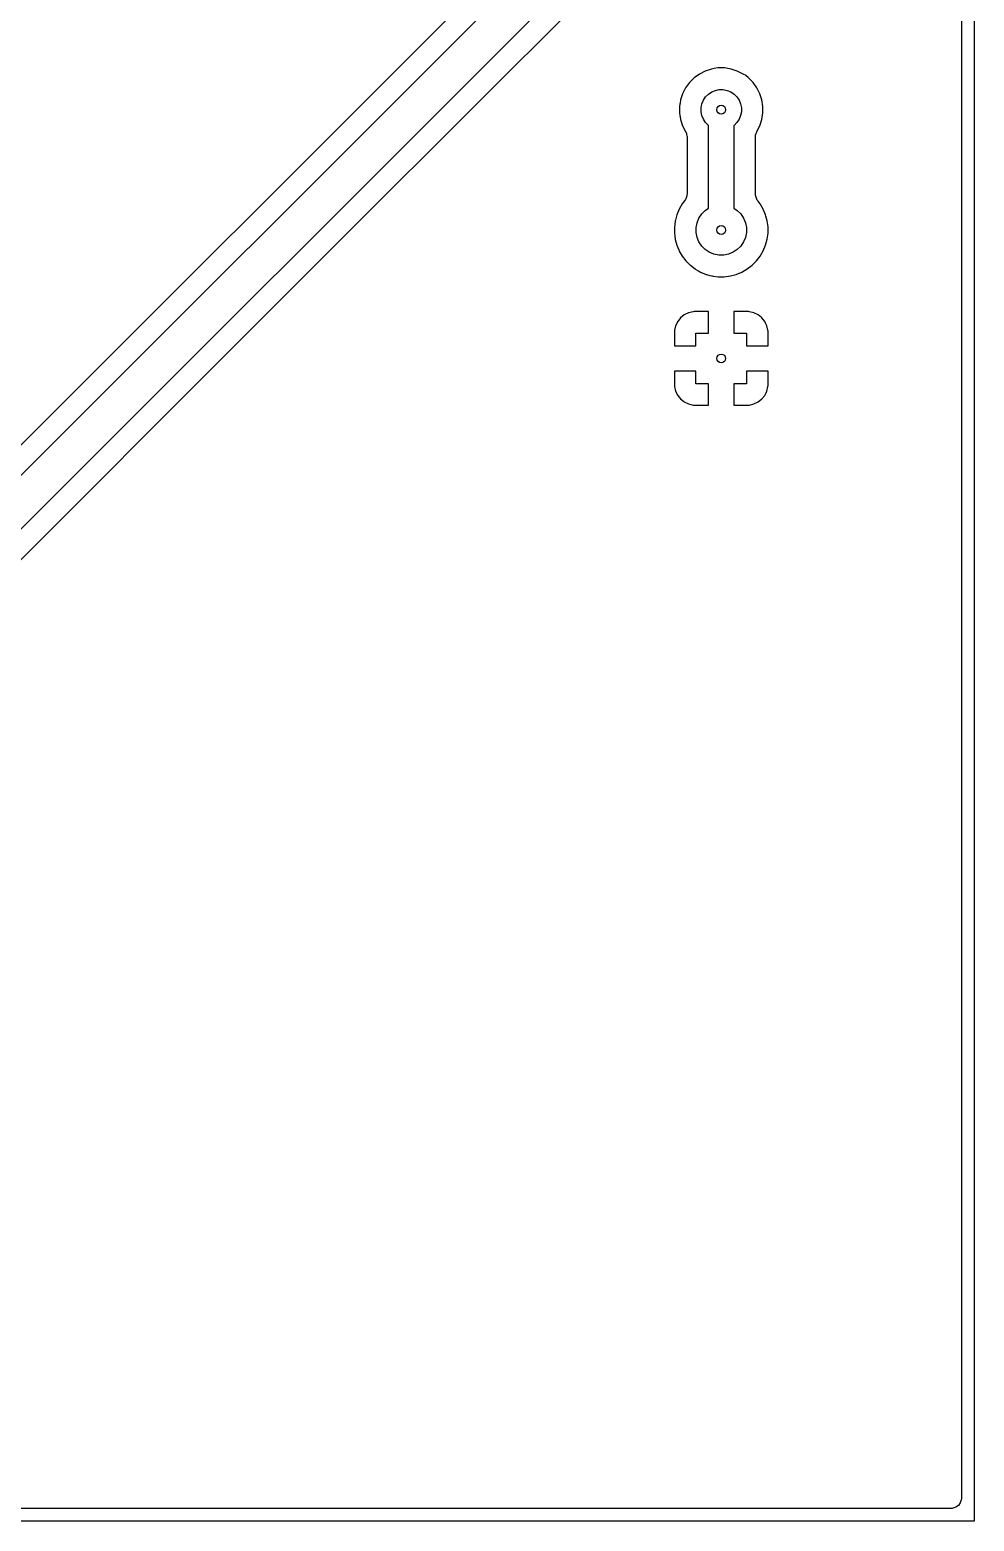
# Model space of a CAD drawing. Header units: millimetres. Extents: x 20 to 168, y -138 to -20.
# Drawn here: x 130.7 to 168, y -138 to -79 of the extents above; entities that cross this region are included whole.
import ezdxf

# ---------------------------------------------------------------- set-up
doc = ezdxf.new("R2010")
doc.units = ezdxf.units.MM
doc.layers.add('B.Cu', color=253, linetype='CONTINUOUS', true_color=0x83a598)
doc.layers.add('Edge.Cuts', color=40, linetype='CONTINUOUS', true_color=0xfabd2f)

msp = doc.modelspace()

# ---------------------------------------------------------------- linework, layer by layer
at = {"layer": 'B.Cu', "linetype": 'CONTINUOUS'}
for p, q in [((167.4995, -20.930902), (167.4995, -137.069097)), ((154.957346, -70.779204), (120.304334, -105.432215)), ((120, -106.93934), (155.46967, -71.46967)), ((156.31066, -72.75), (120.721089, -108.33957)), ((143.464735, -86.798712), (156.523891, -73.739557)), ((157.134948, -80.748365), (156.924773, -80.901066)), ((157.366419, -80.630424), (157.134948, -80.748365)), ((157.366425, -80.630421), (157.366419, -80.630424)), ((157.613508, -80.550138), (157.366425, -80.630421)), ((157.716143, -80.533884), (157.613508, -80.550138)), ((157.716144, -80.533884), (157.716143, -80.533884)), ((157.870102, -80.5095), (157.716144, -80.533884)), ((158.129896, -80.5095), (157.870102, -80.5095)), ((158.129897, -80.5095), (158.129896, -80.5095)), ((158.322344, -80.53998), (158.129897, -80.5095)), ((158.322346, -80.53998), (158.322344, -80.539979)), ((158.322344, -80.539979), (158.322344, -80.53998)), ((158.386492, -80.550138), (158.322346, -80.53998)), ((158.633573, -80.630421), (158.386488, -80.550138)), ((158.386488, -80.550138), (158.386492, -80.550138)), ((158.633579, -80.630424), (158.633573, -80.630421)), ((158.863737, -80.747696), (158.633579, -80.630424)), ((158.866442, -80.749062), (158.863737, -80.747696)), ((158.988487, -80.810084), (158.866442, -80.749062)), ((158.991585, -80.816163), (158.988487, -80.810084)), ((159.064693, -80.889268), (158.991585, -80.816163)), ((156.588365, -81.294948), (156.470424, -81.526419)), ((156.741066, -81.084773), (156.588365, -81.294948)), ((156.924773, -80.901066), (156.741066, -81.084773)), ((157.622883, -81.454463), (157.767772, -81.394448)), ((157.767772, -81.394448), (157.921586, -81.363852)), ((157.921586, -81.363852), (158.078414, -81.363852)), ((158.078414, -81.363852), (158.232228, -81.394448)), ((158.232228, -81.394448), (158.377117, -81.454463)), ((159.063309, -80.890889), (159.064693, -80.889268)), ((159.075224, -80.901065), (159.063309, -80.890889)), ((159.075229, -80.901069), (159.075224, -80.901065)), ((159.258931, -81.084771), (159.075229, -80.901069)), ((159.411634, -81.294949), (159.258931, -81.084771)), ((159.529579, -81.526428), (159.411634, -81.294949)), ((156.362795, -81.946164), (156.3495, -82.030104)), ((156.370106, -81.9), (156.362795, -81.946164)), ((156.390138, -81.773511), (156.370106, -81.899998)), ((156.370106, -81.899998), (156.370106, -81.9)), ((156.39014, -81.773503), (156.390138, -81.773511)), ((156.470421, -81.526425), (156.39014, -81.773503)), ((156.470424, -81.526419), (156.470421, -81.526425)), ((157.203852, -82.081586), (157.234448, -81.927772)), ((157.234448, -81.927772), (157.294463, -81.782883)), ((157.294463, -81.782883), (157.381592, -81.652485)), ((157.381592, -81.652485), (157.492485, -81.541592)), ((157.492485, -81.541592), (157.622883, -81.454463)), ((158.377117, -81.454463), (158.507515, -81.541592)), ((158.507515, -81.541592), (158.618408, -81.652485)), ((158.618408, -81.652485), (158.705537, -81.782883)), ((158.705537, -81.782883), (158.765552, -81.927772)), ((158.765552, -81.927772), (158.796148, -82.081586)), ((159.60986, -81.773507), (159.529579, -81.526428)), ((159.6505, -82.030103), (159.60986, -81.773507)), ((156.3495, -82.030104), (156.3495, -82.289895)), ((156.3495, -82.289895), (156.366042, -82.394345)), ((156.366042, -82.394345), (156.366043, -82.394348)), ((156.366043, -82.394348), (156.37195, -82.431642)), ((156.37195, -82.431642), (156.39014, -82.546494)), ((156.39014, -82.546494), (156.470421, -82.793572)), ((157.203852, -82.238414), (157.203852, -82.081586)), ((157.234448, -82.392228), (157.203852, -82.238414)), ((157.294463, -82.537117), (157.234448, -82.392228)), ((157.381592, -82.667515), (157.294463, -82.537117)), ((158.705537, -82.537117), (158.618408, -82.667515)), ((158.765552, -82.392228), (158.705537, -82.537117)), ((158.796148, -82.238414), (158.765552, -82.392228)), ((158.796148, -82.081586), (158.796148, -82.238414)), ((159.529579, -82.793572), (159.60986, -82.546493)), ((159.60986, -82.546493), (159.6505, -82.289897)), ((159.6505, -82.289897), (159.6505, -82.030103)), ((156.470421, -82.793572), (156.470422, -82.793575)), ((156.470422, -82.793575), (156.588363, -83.025046)), ((156.588363, -83.025046), (156.590703, -83.028864)), ((156.590703, -83.028864), (156.592416, -83.033)), ((156.592416, -83.033), (156.595483, -83.039019)), ((156.595483, -83.039019), (156.595009, -83.03926)), ((156.595009, -83.03926), (156.620939, -83.101861)), ((156.620939, -83.101861), (156.62411, -83.110662)), ((156.62411, -83.110662), (156.630116, -83.142111)), ((156.630116, -83.142111), (156.644962, -83.199002)), ((157.492485, -82.778408), (157.381592, -82.667515)), ((157.5, -82.783429), (157.492485, -82.778408)), ((157.5, -86.057191), (157.5, -82.783429)), ((158.507515, -82.778408), (158.5, -82.783429)), ((158.5, -82.783429), (158.5, -86.057191)), ((158.618408, -82.667515), (158.507515, -82.778408)), ((159.355412, -83.20633), (159.361395, -83.168553)), ((159.361395, -83.168553), (159.393132, -83.063926)), ((159.393132, -83.063926), (159.394002, -83.062039)), ((159.394002, -83.062039), (159.402271, -83.044102)), ((159.402271, -83.044102), (159.409101, -83.03002)), ((159.409101, -83.03002), (159.41163, -83.025055)), ((159.41163, -83.025055), (159.411634, -83.025051)), ((159.411634, -83.025051), (159.529579, -82.793572)), ((156.644962, -83.199002), (156.646734, -83.213973)), ((156.646734, -83.213973), (156.6495, -83.260872)), ((156.6495, -83.260872), (156.6495, -85.47338)), ((159.3505, -83.268744), (159.355412, -83.20633)), ((159.3505, -85.477823), (159.3505, -83.268744)), ((156.644587, -85.535804), (156.639856, -85.565671)), ((156.6495, -85.47338), (156.644587, -85.535804)), ((159.35718, -85.550528), (159.3505, -85.477823)), ((156.33678, -86.099778), (156.243941, -86.32391)), ((156.336784, -86.099769), (156.33678, -86.099778)), ((156.458056, -85.889722), (156.336784, -86.099769)), ((156.458066, -85.889706), (156.458056, -85.889722)), ((156.55064, -85.769061), (156.458066, -85.889706)), ((156.589601, -85.707312), (156.55064, -85.769061)), ((156.60128, -85.684391), (156.589601, -85.707312)), ((156.639856, -85.565671), (156.60128, -85.684391)), ((157.365607, -86.14699), (157.5, -86.057191)), ((158.5, -86.057191), (158.634393, -86.14699)), ((159.361869, -85.57583), (159.35718, -85.550528)), ((159.361869, -85.575832), (159.361869, -85.57583)), ((159.403538, -85.693506), (159.361869, -85.575832)), ((159.413906, -85.712602), (159.403538, -85.693506)), ((159.417966, -85.720079), (159.413906, -85.712602)), ((159.452061, -85.772583), (159.417966, -85.720079)), ((159.457441, -85.779594), (159.452061, -85.772583)), ((159.457442, -85.779595), (159.457441, -85.779594)), ((159.457443, -85.779597), (159.457442, -85.779595)), ((159.541936, -85.889711), (159.457443, -85.779597)), ((159.663224, -86.099788), (159.541936, -85.889711)), ((159.663227, -86.099796), (159.663224, -86.099788)), ((159.663233, -86.099807), (159.663227, -86.099796)), ((159.753922, -86.318752), (159.663233, -86.099807)), ((156.161143, -86.710268), (156.1495, -86.798712)), ((156.181161, -86.55821), (156.161143, -86.710268)), ((156.181162, -86.558208), (156.181161, -86.55821)), ((156.189364, -86.527596), (156.181162, -86.558208)), ((156.189365, -86.527592), (156.189364, -86.527596)), ((156.243941, -86.32391), (156.189365, -86.527592)), ((157.004815, -86.821983), (157.04306, -86.629715)), ((157.04306, -86.629715), (157.118079, -86.448603)), ((157.118079, -86.448603), (157.22699, -86.285607)), ((157.22699, -86.285607), (157.365607, -86.14699)), ((158.634393, -86.14699), (158.77301, -86.285607)), ((158.77301, -86.285607), (158.881921, -86.448603)), ((158.881921, -86.448603), (158.95694, -86.629715)), ((158.95694, -86.629715), (158.995185, -86.821983)), ((159.753922, -86.318753), (159.753922, -86.318752)), ((159.754728, -86.3207), (159.753922, -86.318753)), ((159.756056, -86.323906), (159.754728, -86.3207)), ((159.756058, -86.323912), (159.756056, -86.323906)), ((159.767451, -86.366433), (159.756058, -86.323912)), ((159.767452, -86.366438), (159.767451, -86.366433)), ((159.818838, -86.558211), (159.767452, -86.366438)), ((159.8505, -86.798712), (159.818838, -86.558211)), ((139.337371, -90.926076), (143.464735, -86.798712)), ((156.1495, -86.798712), (156.1495, -87.041288)), ((156.1495, -87.041288), (156.163472, -87.14742)), ((156.163472, -87.14742), (156.165786, -87.165001)), ((156.165786, -87.165001), (156.165787, -87.165012)), ((156.165787, -87.165012), (156.181271, -87.28263)), ((156.181271, -87.28263), (156.183, -87.288653)), ((156.183, -87.288653), (156.24394, -87.516086)), ((157.004815, -87.018017), (157.004815, -86.821983)), ((157.04306, -87.210285), (157.004815, -87.018017)), ((157.118079, -87.391397), (157.04306, -87.210285)), ((158.95694, -87.210285), (158.881921, -87.391397)), ((158.995185, -87.018017), (158.95694, -87.210285)), ((158.995185, -86.821983), (158.995185, -87.018017)), ((159.756054, -87.5161), (159.818838, -87.281789)), ((159.818838, -87.281789), (159.8505, -87.041288)), ((159.8505, -87.041288), (159.8505, -86.798712)), ((156.24394, -87.516086), (156.244016, -87.516306)), ((156.244016, -87.516306), (156.244889, -87.518377)), ((156.244889, -87.518377), (156.246757, -87.522887)), ((156.246757, -87.522887), (156.319017, -87.697339)), ((156.319017, -87.697339), (156.331354, -87.727121)), ((156.331354, -87.727121), (156.334517, -87.735596)), ((156.334517, -87.735596), (156.338577, -87.743898)), ((156.338577, -87.743898), (156.343206, -87.75135)), ((156.343206, -87.75135), (156.420407, -87.885066)), ((156.420407, -87.885066), (156.458064, -87.95029)), ((157.22699, -87.554393), (157.118079, -87.391397)), ((157.365607, -87.69301), (157.22699, -87.554393)), ((157.528603, -87.801921), (157.365607, -87.69301)), ((157.709715, -87.87694), (157.528603, -87.801921)), ((157.901983, -87.915185), (157.709715, -87.87694)), ((158.290285, -87.87694), (158.098017, -87.915185)), ((158.471397, -87.801921), (158.290285, -87.87694)), ((158.634393, -87.69301), (158.471397, -87.801921)), ((158.77301, -87.554393), (158.634393, -87.69301)), ((158.881921, -87.391397), (158.77301, -87.554393)), ((159.541936, -87.950289), (159.663224, -87.740212)), ((159.663224, -87.740212), (159.756054, -87.5161)), ((156.458064, -87.95029), (156.60573, -88.142732)), ((156.60573, -88.142732), (156.605735, -88.142738)), ((156.605735, -88.142738), (156.777262, -88.314265)), ((156.777262, -88.314265), (156.777266, -88.314268)), ((156.777266, -88.314268), (156.777304, -88.314306)), ((156.777304, -88.314306), (156.777358, -88.314353)), ((156.777358, -88.314353), (156.778993, -88.315594)), ((156.778993, -88.315594), (156.969699, -88.461928)), ((156.969699, -88.461928), (156.969706, -88.461933)), ((156.969706, -88.461933), (156.969709, -88.461935)), ((156.969709, -88.461935), (156.997881, -88.4782)), ((156.997881, -88.4782), (157.086873, -88.52958)), ((158.098017, -87.915185), (157.901983, -87.915185)), ((158.820212, -88.583224), (159.030289, -88.461936)), ((159.030289, -88.461936), (159.222738, -88.314265)), ((159.222738, -88.314265), (159.394265, -88.142738)), ((159.394265, -88.142738), (159.541936, -87.950289)), ((157.086873, -88.52958), (157.095487, -88.534553)), ((157.095487, -88.534553), (157.179788, -88.583224)), ((157.179788, -88.583224), (157.179799, -88.583228)), ((157.179799, -88.583228), (157.179804, -88.583231)), ((157.179804, -88.583231), (157.397997, -88.673609)), ((157.397997, -88.673609), (157.405534, -88.676874)), ((157.405534, -88.676874), (157.416512, -88.679433)), ((157.416512, -88.679433), (157.555756, -88.716744)), ((157.555756, -88.716744), (157.631352, -88.737)), ((157.631352, -88.737), (157.637366, -88.738726)), ((157.637366, -88.738726), (157.638206, -88.738836)), ((157.638206, -88.738836), (157.638208, -88.738837)), ((157.638208, -88.738837), (157.63821, -88.738838)), ((157.63821, -88.738838), (157.678294, -88.744115)), ((157.678294, -88.744115), (157.878712, -88.7705)), ((157.878712, -88.7705), (157.878717, -88.7705)), ((157.878717, -88.7705), (158.121283, -88.7705)), ((158.121283, -88.7705), (158.121288, -88.7705)), ((158.121288, -88.7705), (158.361789, -88.738838)), ((158.361789, -88.738838), (158.5961, -88.676054)), ((158.5961, -88.676054), (158.820212, -88.583224)), ((156.705153, -90.197433), (156.539516, -90.279582)), ((156.88457, -90.152814), (156.705153, -90.197433)), ((156.884577, -90.152813), (156.88457, -90.152814)), ((156.926089, -90.15), (156.884577, -90.152813)), ((157.499998, -90.15), (156.926089, -90.15)), ((157.499999, -90.15), (157.499998, -90.15)), ((157.5, -90.150001), (157.499999, -90.15)), ((157.5, -90.150002), (157.5, -90.150001)), ((157.5, -91), (157.5, -90.150002)), ((158.500001, -90.15), (158.5, -90.150001)), ((158.5, -90.150001), (158.5, -90.150002)), ((158.5, -90.150002), (158.5, -91)), ((158.500002, -90.15), (158.500001, -90.15)), ((159.073915, -90.15), (158.500002, -90.15)), ((159.073919, -90.15), (159.073915, -90.15)), ((159.073922, -90.15), (159.073919, -90.15)), ((159.073947, -90.150001), (159.073922, -90.15)), ((159.115397, -90.152812), (159.073947, -90.150001)), ((159.115422, -90.152814), (159.115397, -90.152812)), ((159.115434, -90.152816), (159.115422, -90.152814)), ((159.294844, -90.197433), (159.115434, -90.152816)), ((159.294856, -90.197437), (159.294844, -90.197433)), ((159.460479, -90.27958), (159.294856, -90.197437)), ((156.197433, -90.705154), (156.152816, -90.884564)), ((156.197437, -90.705142), (156.197433, -90.705154)), ((156.27958, -90.539519), (156.197437, -90.705142)), ((156.279582, -90.539516), (156.27958, -90.539519)), ((156.395406, -90.395423), (156.279582, -90.539516)), ((156.395423, -90.395406), (156.395406, -90.395423)), ((156.539516, -90.279582), (156.395423, -90.395406)), ((159.460482, -90.279582), (159.460479, -90.27958)), ((159.590387, -90.384002), (159.460482, -90.279582)), ((159.604581, -90.395411), (159.590387, -90.384002)), ((159.604588, -90.395418), (159.604581, -90.395411)), ((159.720417, -90.539517), (159.604588, -90.395418)), ((159.768858, -90.637189), (159.720417, -90.539517)), ((159.802565, -90.705153), (159.768858, -90.637189)), ((159.847184, -90.88457), (159.802565, -90.705153)), ((121.482601, -108.780845), (139.337371, -90.926076)), ((156.150001, -90.926051), (156.15, -90.926076)), ((156.15, -90.926076), (156.15, -90.92608)), ((156.15, -90.92608), (156.15, -91.499999)), ((156.152812, -90.884601), (156.150001, -90.926051)), ((156.152814, -90.884576), (156.152812, -90.884601)), ((156.152816, -90.884564), (156.152814, -90.884576)), ((157, -91.5), (157, -91)), ((157, -91), (157.5, -91)), ((158.5, -91), (159, -91)), ((159, -91), (159, -91.5)), ((159.847185, -90.884577), (159.847184, -90.88457)), ((159.849999, -90.926089), (159.847185, -90.884577)), ((159.849999, -90.926096), (159.849999, -90.926089)), ((159.849999, -91.499999), (159.849999, -90.926096)), ((156.15, -91.499999), (156.150001, -91.5)), ((156.150001, -91.5), (156.150002, -91.5)), ((156.150002, -91.5), (157, -91.5)), ((159, -91.5), (159.849996, -91.5)), ((159.849996, -91.5), (159.849998, -91.5)), ((159.849998, -91.5), (159.849999, -91.499999)), ((156.150002, -92.5), (156.150001, -92.500001)), ((156.150001, -92.500001), (156.150001, -92.500002)), ((156.150001, -92.500002), (156.150001, -93.073903)), ((156.150003, -92.5), (156.150002, -92.5)), ((157, -92.5), (156.150003, -92.5)), ((157, -93), (157, -92.5)), ((159.849998, -92.5), (159, -92.5)), ((159, -92.5), (159, -93)), ((159.849999, -92.5), (159.849998, -92.5)), ((159.85, -92.500001), (159.849999, -92.5)), ((159.85, -93.073904), (159.85, -92.500001)), ((156.150001, -93.073903), (156.152814, -93.115428)), ((156.152814, -93.115428), (156.197433, -93.294845)), ((157.5, -93), (157, -93)), ((157.5, -93.849999), (157.5, -93)), ((159, -93), (158.5, -93)), ((158.5, -93), (158.5, -93.849998)), ((159.802565, -93.294847), (159.847183, -93.115433)), ((159.847183, -93.115433), (159.847184, -93.115426)), ((159.847184, -93.115426), (159.849999, -93.073919)), ((159.849999, -93.073919), (159.85, -93.073904)), ((156.197433, -93.294845), (156.279582, -93.460482)), ((156.279582, -93.460482), (156.394011, -93.60284)), ((156.394011, -93.60284), (156.395411, -93.604581)), ((156.395411, -93.604581), (156.395418, -93.604588)), ((156.395418, -93.604588), (156.50734, -93.694553)), ((156.50734, -93.694553), (156.539516, -93.720416)), ((156.539516, -93.720416), (156.539519, -93.720418)), ((156.539519, -93.720418), (156.705142, -93.802561)), ((156.705142, -93.802561), (156.705147, -93.802562)), ((156.705147, -93.802562), (156.705152, -93.802565)), ((156.705152, -93.802565), (156.884566, -93.847183)), ((159.115429, -93.847184), (159.294846, -93.802565)), ((159.294846, -93.802565), (159.460482, -93.720417)), ((159.460482, -93.720417), (159.604581, -93.604588)), ((159.604581, -93.604588), (159.604588, -93.604581)), ((159.604588, -93.604581), (159.720417, -93.460482)), ((159.720417, -93.460482), (159.772757, -93.354949)), ((159.772757, -93.354949), (159.802561, -93.294856)), ((159.802561, -93.294853), (159.802565, -93.294847)), ((159.802561, -93.294856), (159.802561, -93.294853)), ((156.884566, -93.847183), (156.884573, -93.847184)), ((156.884573, -93.847184), (156.926087, -93.849999)), ((156.926087, -93.849999), (157.499999, -93.849999)), ((157.499999, -93.849999), (157.5, -93.849999)), ((158.5, -93.849998), (158.500001, -93.849999)), ((158.500001, -93.849999), (159.073889, -93.849999)), ((159.073889, -93.849999), (159.073904, -93.849999)), ((159.073904, -93.849999), (159.081485, -93.849485)), ((159.081485, -93.849485), (159.115421, -93.847185)), ((159.115421, -93.847185), (159.115427, -93.847184)), ((159.115427, -93.847184), (159.115429, -93.847184)), ((167.277344, -137.45172), (167.158631, -137.490292)), ((167.378338, -137.378345), (167.277344, -137.45172)), ((167.451715, -137.277353), (167.378338, -137.378345)), ((167.490293, -137.158628), (167.451715, -137.277353)), ((167.494587, -137.131519), (167.490293, -137.158628)), ((167.4995, -137.069097), (167.494587, -137.131519)), ((167.069098, -137.4995), (20.930902, -137.4995)), ((167.131523, -137.494586), (167.069098, -137.4995)), ((167.158631, -137.490292), (167.131523, -137.494586))]:
    msp.add_line(p, q, dxfattribs=at)
at = {"layer": 'B.Cu'}
for centre in [(158, -82.16), (158, -82.16), (158, -86.92), (158, -86.92), (158, -92), (158, -92)]:
    msp.add_circle(centre, 0.175, dxfattribs=at)
at = {"layer": 'Edge.Cuts', "linetype": 'CONTINUOUS'}
for p, q in [((168, -20), (168, -138)), ((168, -138), (20, -138))]:
    msp.add_line(p, q, dxfattribs=at)
at = {"layer": 'Edge.Cuts'}
for centre in [(158, -82.16), (158, -86.92), (158, -92)]:
    msp.add_circle(centre, 0.175, dxfattribs=at)

doc.saveas('drawing.dxf')
